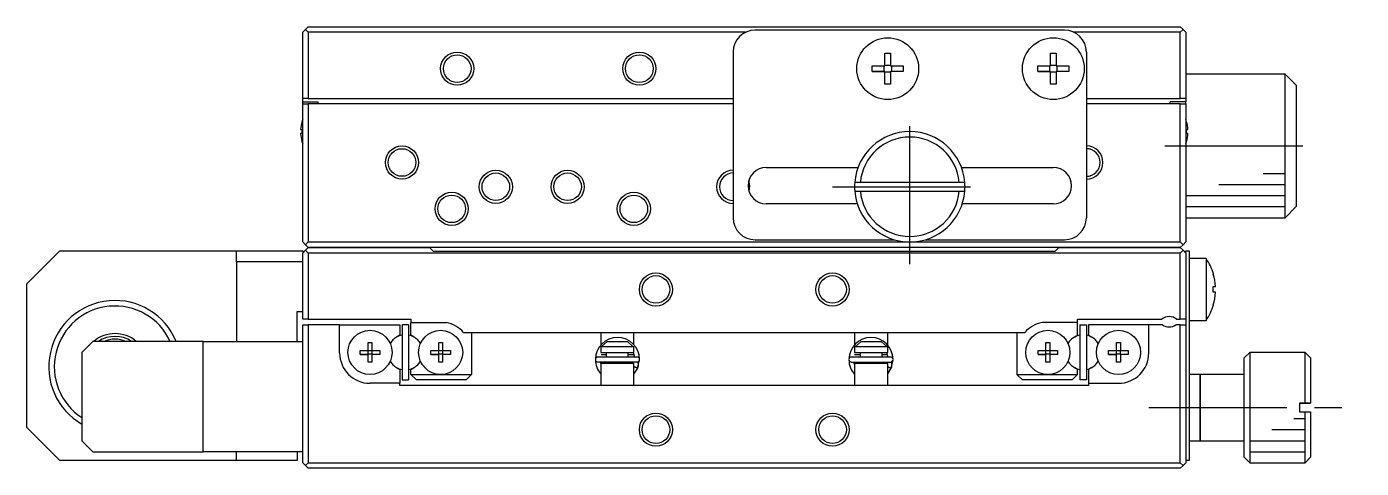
# Model space of a CAD drawing. Extents: x -14 to 368, y 60 to 347.
# Drawn here: x 49.7 to 170.6, y 307.4 to 347.4 of the extents above; entities that cross this region are included whole.
import ezdxf

# ---------------------------------------------------------------- set-up
doc = ezdxf.new("R2010")
doc.units = 0
doc.header["$LTSCALE"] = 10
doc.linetypes.add('CENTER', pattern=[2, 1.25, -0.25, 0.25, -0.25])
doc.layers.get('0').update_dxf_attribs({"linetype": 'CONTINUOUS'})

msp = doc.modelspace()

# ---------------------------------------------------------------- linework, layer by layer
at = {"color": 7, "linetype": 'CONTINUOUS'}
for p, q in [((74.673116, 346.912045), (74.923116, 347.162045)), ((74.923116, 347.162045), (75.173116, 347.412045)), ((75.173116, 346.912045), (74.923116, 347.162045)), ((75.173116, 347.412045), (154.173116, 347.412045)), ((143.673116, 347.112045), (115.673116, 347.112045)), ((154.173116, 347.412045), (154.423116, 347.162045)), ((154.423116, 347.162045), (154.173116, 346.912045)), ((154.423116, 347.162045), (154.673116, 346.912045)), ((74.673116, 340.912045), (74.673116, 346.912045)), ((75.173116, 346.912045), (75.173116, 340.912045)), ((114.801336, 346.912045), (75.173116, 346.912045)), ((154.173116, 346.912045), (144.544896, 346.912045)), ((154.173116, 340.912045), (154.173116, 346.912045)), ((154.673116, 346.912045), (154.673116, 340.912045)), ((113.673116, 345.112045), (113.673116, 330.112045)), ((127.413116, 345.011184), (127.933116, 345.011184)), ((127.413116, 343.872045), (127.413116, 345.011184)), ((127.933116, 345.011184), (127.933116, 343.872045)), ((142.413116, 345.011184), (142.933116, 345.011184)), ((142.413116, 343.872045), (142.413116, 345.011184)), ((142.933116, 345.011184), (142.933116, 343.872045)), ((145.673116, 345.112045), (145.673116, 330.112045)), ((126.273977, 343.352045), (126.273977, 343.872045)), ((126.273977, 343.872045), (127.413116, 343.872045)), ((127.343674, 343.352045), (127.343674, 343.872045)), ((127.413116, 343.941487), (127.933116, 343.941487)), ((127.933116, 343.872045), (129.072255, 343.872045)), ((128.002558, 343.872045), (128.002558, 343.352045)), ((129.072255, 343.872045), (129.072255, 343.352045)), ((141.273977, 343.352045), (141.273977, 343.872045)), ((141.273977, 343.872045), (142.413116, 343.872045)), ((142.343674, 343.352045), (142.343674, 343.872045)), ((142.413116, 343.941487), (142.933116, 343.941487)), ((142.933116, 343.872045), (144.072255, 343.872045)), ((143.002558, 343.872045), (143.002558, 343.352045)), ((144.072255, 343.872045), (144.072255, 343.352045)), ((127.413116, 343.352045), (126.273977, 343.352045)), ((126.273977, 343.352045), (127.343674, 343.352045)), ((127.413116, 343.352045), (127.343674, 343.352045)), ((127.413116, 342.212906), (127.413116, 343.352045)), ((127.933116, 343.282603), (127.413116, 343.282603)), ((127.933116, 342.212906), (127.413116, 342.212906)), ((127.933116, 343.352045), (127.933116, 342.212906)), ((129.072255, 343.352045), (127.933116, 343.352045)), ((128.002558, 343.352045), (127.933116, 343.352045)), ((129.072255, 343.352045), (128.002558, 343.352045)), ((142.413116, 343.352045), (141.273977, 343.352045)), ((141.273977, 343.352045), (142.343674, 343.352045)), ((142.413116, 343.352045), (142.343674, 343.352045)), ((142.413116, 342.212906), (142.413116, 343.352045)), ((142.933116, 343.282603), (142.413116, 343.282603)), ((142.933116, 342.212906), (142.413116, 342.212906)), ((142.933116, 343.352045), (142.933116, 342.212906)), ((144.072255, 343.352045), (142.933116, 343.352045)), ((143.002558, 343.352045), (142.933116, 343.352045)), ((144.072255, 343.352045), (143.002558, 343.352045)), ((163.673116, 343.112045), (154.673116, 343.112045)), ((163.673116, 336.553177), (163.673116, 343.112045)), ((164.673116, 342.112045), (163.673116, 343.112045)), ((164.673116, 342.112045), (164.673116, 336.562234)), ((75.173116, 340.912045), (74.673116, 340.912045)), ((74.673116, 340.612045), (74.673116, 340.912045)), ((74.673116, 340.612045), (76.073116, 340.612045)), ((74.673116, 340.412045), (74.673116, 340.612045)), ((74.673116, 327.912045), (74.673116, 340.412045)), ((74.673116, 340.412045), (75.173116, 340.412045)), ((75.173116, 340.912045), (113.673116, 340.912045)), ((75.173116, 340.412045), (75.173116, 327.912045)), ((113.673116, 340.412045), (75.173116, 340.412045)), ((76.073116, 340.412045), (76.073116, 340.612045)), ((145.673116, 340.912045), (154.173116, 340.912045)), ((154.173116, 340.412045), (145.673116, 340.412045)), ((154.673116, 340.612045), (153.273116, 340.612045)), ((153.273116, 340.412045), (153.273116, 340.612045)), ((154.673116, 340.912045), (154.173116, 340.912045)), ((154.173116, 327.912045), (154.173116, 340.412045)), ((154.173116, 340.412045), (154.673116, 340.412045)), ((154.673116, 340.912045), (154.673116, 340.612045)), ((154.673116, 340.412045), (154.673116, 340.612045)), ((154.673116, 340.412045), (154.673116, 327.912045)), ((74.598972, 338.800661), (74.603594, 338.798407)), ((154.742638, 338.798407), (154.74726, 338.800661)), ((74.483257, 338.092045), (74.603594, 338.092045)), ((74.603594, 337.732045), (74.483257, 337.732045)), ((74.603594, 338.092045), (74.603594, 337.732045)), ((154.742638, 338.092045), (154.862975, 338.092045)), ((154.742638, 337.732045), (154.742638, 338.092045)), ((154.862975, 337.732045), (154.742638, 337.732045)), ((74.603594, 337.025684), (74.598972, 337.023429)), ((154.74726, 337.023429), (154.742638, 337.025684)), ((163.673116, 330.112045), (163.673116, 336.553177)), ((164.673116, 336.562234), (164.673116, 331.112045)), ((116.673116, 334.662045), (124.989368, 334.662045)), ((134.356865, 334.662045), (142.673116, 334.662045)), ((125.190929, 333.312045), (124.689142, 333.312045)), ((124.689142, 332.512045), (125.190929, 332.512045)), ((134.155303, 333.312045), (125.190929, 333.312045)), ((125.190929, 332.512045), (134.155303, 332.512045)), ((134.65709, 333.312045), (134.155303, 333.312045)), ((134.155303, 332.512045), (134.65709, 332.512045)), ((124.919433, 331.362045), (116.673116, 331.362045)), ((142.673116, 331.362045), (134.426799, 331.362045)), ((154.673116, 330.112045), (163.673116, 330.112045)), ((163.673116, 330.112045), (164.673116, 331.112045)), ((74.923116, 327.662045), (74.673116, 327.912045)), ((75.173116, 327.912045), (74.923116, 327.662045)), ((75.173116, 327.412045), (74.923116, 327.662045)), ((75.173116, 327.912045), (129.673116, 327.912045)), ((115.673116, 328.112045), (128.273116, 328.112045)), ((129.673116, 327.912045), (154.173116, 327.912045)), ((131.073116, 328.112045), (143.673116, 328.112045)), ((154.423116, 327.662045), (154.173116, 327.912045)), ((154.423116, 327.662045), (154.173116, 327.412045)), ((154.673116, 327.912045), (154.423116, 327.662045)), ((52.673116, 327.112045), (49.673116, 324.112045)), ((52.673116, 327.112045), (68.673116, 327.112045)), ((68.673116, 326.112045), (68.673116, 327.112045)), ((68.673116, 327.112045), (74.673116, 327.112045)), ((74.923116, 327.162045), (74.673116, 326.912045)), ((74.673116, 327.112045), (74.673116, 326.912045)), ((74.673116, 320.912045), (74.673116, 326.912045)), ((75.173116, 327.412045), (74.923116, 327.162045)), ((74.923116, 327.162045), (75.173116, 326.912045)), ((75.173116, 327.412045), (86.173116, 327.412045)), ((86.173116, 327.412045), (75.173116, 327.412045)), ((75.173116, 326.912045), (75.173116, 320.912045)), ((154.173116, 326.912045), (75.173116, 326.912045)), ((86.523116, 327.062045), (86.173116, 327.412045)), ((143.173116, 327.412045), (86.173116, 327.412045)), ((142.823116, 327.062045), (86.523116, 327.062045)), ((143.173116, 327.412045), (142.823116, 327.062045)), ((143.173116, 327.412045), (154.173116, 327.412045)), ((154.173116, 327.412045), (143.173116, 327.412045)), ((154.423116, 327.162045), (154.173116, 327.412045)), ((154.173116, 326.912045), (154.423116, 327.162045)), ((154.173116, 320.912045), (154.173116, 326.912045)), ((154.673116, 326.912045), (154.423116, 327.162045)), ((154.673116, 327.112045), (154.973116, 327.112045)), ((154.673116, 326.912045), (154.673116, 327.112045)), ((154.673116, 326.912045), (154.673116, 320.912045)), ((154.973116, 327.112045), (154.973116, 325.112045)), ((68.673116, 326.112045), (68.673116, 318.912045)), ((74.673116, 326.112045), (68.673116, 326.112045)), ((156.515579, 326.412045), (154.973116, 326.412045)), ((156.515579, 326.412045), (156.515579, 320.812045)), ((49.673116, 311.112045), (49.673116, 324.112045)), ((154.973116, 325.112045), (154.973116, 310.112045)), ((157.166321, 325.011184), (157.172489, 325.014193)), ((157.166321, 323.352045), (157.166321, 323.872045)), ((157.166321, 323.872045), (157.359578, 323.872045)), ((157.359578, 323.352045), (157.166321, 323.352045)), ((74.173116, 321.612045), (74.673116, 321.612045)), ((74.173116, 318.912045), (74.173116, 321.612045)), ((157.172489, 322.209898), (157.166321, 322.212906)), ((75.173116, 320.912045), (74.673116, 320.912045)), ((74.673116, 307.912045), (74.673116, 320.412045)), ((74.673116, 320.412045), (75.173116, 320.412045)), ((75.173116, 320.912045), (84.473116, 320.912045)), ((75.173116, 320.412045), (75.173116, 307.912045)), ((78.023116, 320.412045), (75.173116, 320.412045)), ((78.023116, 317.862045), (78.023116, 320.412045)), ((78.023116, 320.412045), (83.473116, 320.412045)), ((83.473116, 320.412045), (83.473116, 319.456457)), ((83.673116, 320.412045), (83.673116, 315.412045)), ((84.273116, 320.412045), (83.673116, 320.412045)), ((83.673116, 320.412045), (83.673116, 319.470941)), ((84.273116, 320.412045), (84.273116, 315.412045)), ((84.473116, 320.912045), (84.473116, 320.612045)), ((84.473116, 320.612045), (87.695131, 320.612045)), ((84.473116, 319.456457), (84.473116, 320.612045)), ((144.873116, 320.612045), (141.651101, 320.612045)), ((144.873116, 320.612045), (144.873116, 320.912045)), ((144.873116, 320.912045), (152.511678, 320.912045)), ((144.873116, 319.456457), (144.873116, 320.612045)), ((145.073116, 320.412045), (145.073116, 315.412045)), ((145.073116, 320.412045), (145.673116, 320.412045)), ((145.673116, 320.412045), (145.673116, 315.412045)), ((145.673116, 320.412045), (145.673116, 319.470941)), ((145.873116, 320.412045), (145.873116, 319.456457)), ((151.323116, 320.412045), (145.873116, 320.412045)), ((151.323116, 317.862045), (151.323116, 320.412045)), ((152.573116, 320.412045), (151.323116, 320.412045)), ((154.173116, 320.412045), (153.773116, 320.412045)), ((153.834554, 320.912045), (154.173116, 320.912045)), ((154.673116, 320.912045), (154.173116, 320.912045)), ((154.173116, 307.912045), (154.173116, 320.412045)), ((154.173116, 320.412045), (154.673116, 320.412045)), ((154.673116, 320.912045), (154.673116, 320.412045)), ((154.673116, 320.412045), (154.673116, 307.912045)), ((154.973116, 320.812045), (156.515579, 320.812045)), ((83.473116, 319.456457), (83.179366, 319.286861)), ((83.673116, 319.562045), (83.673116, 319.470941)), ((83.673116, 319.562045), (83.673116, 319.470941)), ((83.673116, 319.562045), (83.673116, 319.470941)), ((83.673116, 319.562045), (83.673116, 319.470941)), ((83.673116, 319.562045), (83.673116, 319.470941)), ((83.673116, 319.562045), (83.673116, 319.470941)), ((83.673116, 319.562045), (83.673116, 319.470941)), ((83.673116, 319.562045), (83.673116, 319.470941)), ((83.673116, 319.562045), (83.673116, 319.470941)), ((83.673116, 319.562045), (83.673116, 319.470941)), ((83.673116, 319.562045), (83.673116, 319.470941)), ((83.673116, 319.562045), (83.673116, 319.470941)), ((83.673116, 319.562045), (83.673116, 319.470941)), ((83.673116, 319.562045), (83.673116, 319.470941)), ((83.673116, 319.562045), (83.673116, 319.470941)), ((83.673116, 319.562045), (83.673116, 319.470941)), ((83.673116, 319.562045), (83.673116, 316.262045)), ((83.673116, 319.562045), (83.673116, 319.470941)), ((83.673116, 319.562045), (83.673116, 319.470941)), ((83.673116, 319.562045), (83.673116, 319.470941)), ((83.673116, 319.562045), (83.673116, 319.470941)), ((83.673116, 319.562045), (83.673116, 319.470941)), ((83.673116, 319.562045), (83.673116, 319.470941)), ((83.673116, 319.562045), (83.673116, 319.470941)), ((83.673116, 319.562045), (83.673116, 319.470941)), ((83.673116, 319.562045), (83.673116, 319.470941)), ((83.673116, 319.562045), (83.673116, 319.470941)), ((83.673116, 319.562045), (83.673116, 319.470941)), ((83.673116, 319.562045), (83.673116, 319.470941)), ((83.673116, 319.562045), (83.673116, 319.470941)), ((83.673116, 319.562045), (83.673116, 319.470941)), ((83.673116, 319.562045), (83.673116, 319.470941)), ((84.766866, 319.286861), (84.473116, 319.456457)), ((89.252178, 319.712045), (140.094054, 319.712045)), ((89.973116, 319.712045), (89.973116, 315.912045)), ((101.673116, 319.712045), (101.673116, 318.565436)), ((104.673116, 318.609477), (104.673116, 319.712045)), ((124.673116, 319.712045), (124.673116, 318.599027)), ((127.673116, 318.55743), (127.673116, 319.712045)), ((139.373116, 319.712045), (139.373116, 315.912045)), ((144.579366, 319.286861), (144.873116, 319.456457)), ((145.673116, 319.562045), (145.673116, 319.470941)), ((145.673116, 319.562045), (145.673116, 319.470941)), ((145.673116, 319.562045), (145.673116, 319.470941)), ((145.673116, 319.562045), (145.673116, 319.470941)), ((145.673116, 319.562045), (145.673116, 319.470941)), ((145.673116, 319.562045), (145.673116, 319.470941)), ((145.673116, 319.562045), (145.673116, 319.470941)), ((145.673116, 319.562045), (145.673116, 319.470941)), ((145.673116, 319.562045), (145.673116, 319.470941)), ((145.673116, 319.562045), (145.673116, 319.470941)), ((145.673116, 319.562045), (145.673116, 319.470941)), ((145.673116, 319.562045), (145.673116, 319.470941)), ((145.673116, 319.562045), (145.673116, 319.470941)), ((145.673116, 319.562045), (145.673116, 319.470941)), ((145.673116, 319.562045), (145.673116, 319.470941)), ((145.673116, 319.562045), (145.673116, 319.470941)), ((145.673116, 319.562045), (145.673116, 316.262045)), ((145.673116, 319.562045), (145.673116, 319.470941)), ((145.673116, 319.562045), (145.673116, 319.470941)), ((145.673116, 319.562045), (145.673116, 319.470941)), ((145.673116, 319.562045), (145.673116, 319.470941)), ((145.673116, 319.562045), (145.673116, 319.470941)), ((145.673116, 319.562045), (145.673116, 319.470941)), ((145.673116, 319.562045), (145.673116, 319.470941)), ((145.673116, 319.562045), (145.673116, 319.470941)), ((145.673116, 319.562045), (145.673116, 319.470941)), ((145.673116, 319.562045), (145.673116, 319.470941)), ((145.673116, 319.562045), (145.673116, 319.470941)), ((145.673116, 319.562045), (145.673116, 319.470941)), ((145.673116, 319.562045), (145.673116, 319.470941)), ((145.673116, 319.562045), (145.673116, 319.470941)), ((145.673116, 319.562045), (145.673116, 319.470941)), ((145.873116, 319.456457), (146.166866, 319.286861)), ((55.673116, 318.912045), (54.673116, 317.912045)), ((65.673116, 318.912045), (55.673116, 318.912045)), ((65.673116, 308.912045), (65.673116, 318.912045)), ((65.673116, 318.912045), (74.673116, 318.912045)), ((79.886755, 318.092045), (80.593116, 318.092045)), ((79.886755, 317.732045), (79.886755, 318.092045)), ((80.593116, 318.798407), (80.953116, 318.798407)), ((80.593116, 318.092045), (80.593116, 318.798407)), ((80.603488, 318.081673), (80.593116, 318.092045)), ((80.603488, 318.081673), (80.942744, 318.081673)), ((80.603488, 317.742417), (80.603488, 318.081673)), ((80.942744, 318.081673), (80.953116, 318.092045)), ((80.942744, 318.081673), (80.942744, 317.742417)), ((80.953116, 318.798407), (80.953116, 318.092045)), ((80.953116, 318.092045), (81.659478, 318.092045)), ((81.659478, 318.092045), (81.659478, 317.732045)), ((86.286755, 318.092045), (86.993116, 318.092045)), ((86.286755, 317.732045), (86.286755, 318.092045)), ((86.993116, 318.798407), (87.353116, 318.798407)), ((86.993116, 318.092045), (86.993116, 318.798407)), ((87.003488, 318.081673), (86.993116, 318.092045)), ((87.003488, 318.081673), (87.342744, 318.081673)), ((87.003488, 317.742417), (87.003488, 318.081673)), ((87.342744, 318.081673), (87.353116, 318.092045)), ((87.342744, 318.081673), (87.342744, 317.742417)), ((87.353116, 318.798407), (87.353116, 318.092045)), ((87.353116, 318.092045), (88.059478, 318.092045)), ((88.059478, 318.092045), (88.059478, 317.732045)), ((101.673116, 318.564687), (101.673116, 318.564585)), ((101.727433, 318.412045), (101.673116, 318.412045)), ((101.673116, 318.412045), (101.673116, 317.912045)), ((101.727433, 318.412045), (102.256601, 318.912045)), ((104.618799, 318.412045), (101.727433, 318.412045)), ((102.256601, 318.912045), (104.089631, 318.912045)), ((104.089631, 318.912045), (104.618799, 318.412045)), ((104.673116, 318.412045), (104.618799, 318.412045)), ((104.673116, 318.608506), (104.673116, 318.608608)), ((104.673116, 317.912045), (104.673116, 318.412045)), ((124.673116, 318.598808), (124.673116, 318.598664)), ((124.727433, 318.412045), (124.673116, 318.412045)), ((124.673116, 318.412045), (124.673116, 317.912045)), ((124.727433, 318.412045), (125.256601, 318.912045)), ((127.618799, 318.412045), (124.727433, 318.412045)), ((125.256601, 318.912045), (127.089631, 318.912045)), ((127.089631, 318.912045), (127.618799, 318.412045)), ((127.673116, 318.412045), (127.618799, 318.412045)), ((127.673116, 317.912045), (127.673116, 318.412045)), ((141.286755, 318.092045), (141.993116, 318.092045)), ((141.286755, 317.732045), (141.286755, 318.092045)), ((141.993116, 318.798407), (142.353116, 318.798407)), ((141.993116, 318.092045), (141.993116, 318.798407)), ((142.003488, 318.081673), (141.993116, 318.092045)), ((142.003488, 318.081673), (142.342744, 318.081673)), ((142.003488, 317.742417), (142.003488, 318.081673)), ((142.342744, 318.081673), (142.353116, 318.092045)), ((142.342744, 318.081673), (142.342744, 317.742417)), ((142.353116, 318.798407), (142.353116, 318.092045)), ((142.353116, 318.092045), (143.059478, 318.092045)), ((143.059478, 318.092045), (143.059478, 317.732045)), ((147.686755, 318.092045), (148.393116, 318.092045)), ((147.686755, 317.732045), (147.686755, 318.092045)), ((148.393116, 318.798407), (148.753116, 318.798407)), ((148.393116, 318.092045), (148.393116, 318.798407)), ((148.403488, 318.081673), (148.393116, 318.092045)), ((148.403488, 318.081673), (148.742744, 318.081673)), ((148.403488, 317.742417), (148.403488, 318.081673)), ((148.742744, 318.081673), (148.753116, 318.092045)), ((148.742744, 318.081673), (148.742744, 317.742417)), ((148.753116, 318.798407), (148.753116, 318.092045)), ((148.753116, 318.092045), (149.459478, 318.092045)), ((149.459478, 318.092045), (149.459478, 317.732045)), ((54.673116, 317.912045), (54.673116, 309.912045)), ((80.593116, 317.732045), (79.886755, 317.732045)), ((79.886755, 317.732045), (80.593116, 317.732045)), ((80.603488, 317.742417), (80.593116, 317.732045)), ((80.593116, 317.025684), (80.593116, 317.732045)), ((80.953116, 317.025684), (80.593116, 317.025684)), ((80.942744, 317.742417), (80.603488, 317.742417)), ((80.942744, 317.742417), (80.953116, 317.732045)), ((80.953116, 317.732045), (80.953116, 317.025684)), ((81.659478, 317.732045), (80.953116, 317.732045)), ((81.659478, 317.732045), (80.953116, 317.732045)), ((86.993116, 317.732045), (86.286755, 317.732045)), ((86.286755, 317.732045), (86.993116, 317.732045)), ((87.003488, 317.742417), (86.993116, 317.732045)), ((86.993116, 317.025684), (86.993116, 317.732045)), ((87.353116, 317.025684), (86.993116, 317.025684)), ((87.342744, 317.742417), (87.003488, 317.742417)), ((87.342744, 317.742417), (87.353116, 317.732045)), ((87.353116, 317.732045), (87.353116, 317.025684)), ((88.059478, 317.732045), (87.353116, 317.732045)), ((88.059478, 317.732045), (87.353116, 317.732045)), ((104.967487, 317.49154), (101.417487, 317.49154)), ((101.417487, 317.04154), (104.967487, 317.04154)), ((101.682654, 316.912032), (101.657869, 317.041521)), ((101.673116, 317.912045), (104.673116, 317.912045)), ((104.673116, 316.912045), (101.673116, 316.912045)), ((101.673116, 316.912045), (101.673116, 314.912045)), ((101.707219, 317.712045), (102.173116, 317.712045)), ((101.782339, 316.912086), (102.017039, 317.04154)), ((102.173116, 317.912045), (102.173116, 317.49154)), ((102.173116, 317.04154), (102.173116, 316.912045)), ((104.173116, 317.49154), (104.173116, 317.912045)), ((104.173116, 317.712045), (104.673116, 317.712045)), ((104.173116, 316.912045), (104.173116, 317.04154)), ((104.367935, 317.04154), (104.602641, 316.912076)), ((104.602469, 317.912096), (104.727092, 317.491591)), ((104.673116, 317.726395), (104.673116, 317.726542)), ((104.673116, 317.726173), (104.673116, 317.726317)), ((104.673116, 317.712045), (104.673116, 317.726151)), ((104.673116, 314.912045), (104.673116, 316.912045)), ((105.018386, 316.452945), (105.19102, 317.237899)), ((105.036337, 317.050295), (105.035559, 317.052127)), ((105.049464, 317.016994), (105.036337, 317.050295)), ((105.06091, 316.983091), (105.049464, 317.016994)), ((105.070647, 316.948669), (105.06091, 316.983091)), ((105.078653, 316.913812), (105.070647, 316.948669)), ((105.084908, 316.878605), (105.078653, 316.913812)), ((105.089397, 316.843135), (105.084908, 316.878605)), ((105.09211, 316.807488), (105.089397, 316.843135)), ((105.093038, 316.771751), (105.09211, 316.807488)), ((105.092181, 316.736011), (105.093038, 316.771751)), ((127.929803, 317.482311), (124.379803, 317.482311)), ((124.379803, 317.032311), (127.929803, 317.032311)), ((124.643841, 316.907617), (124.620185, 317.032293)), ((124.672742, 316.800811), (124.643841, 316.907617)), ((124.673116, 317.912045), (127.673116, 317.912045)), ((124.673116, 317.712045), (125.173116, 317.712045)), ((127.673116, 316.912045), (124.673116, 316.912045)), ((124.673116, 316.912045), (124.673116, 314.912045)), ((124.750663, 316.91209), (124.979355, 317.032311)), ((125.173116, 317.912045), (125.173116, 317.482311)), ((125.173116, 317.032311), (125.173116, 316.912045)), ((127.173116, 317.482311), (127.173116, 317.912045)), ((127.173116, 317.712045), (127.637663, 317.712045)), ((127.173116, 316.912045), (127.173116, 317.032311)), ((127.330252, 317.032311), (127.558969, 316.912053)), ((127.560537, 317.912083), (127.689408, 317.482363)), ((127.673116, 314.912045), (127.673116, 316.912045)), ((127.995283, 316.477268), (128.153336, 317.228671)), ((127.998654, 317.041067), (127.997876, 317.042898)), ((128.01178, 317.007766), (127.998654, 317.041067)), ((128.023226, 316.973863), (128.01178, 317.007766)), ((128.032964, 316.93944), (128.023226, 316.973863)), ((128.04097, 316.904583), (128.032964, 316.93944)), ((128.047225, 316.869377), (128.04097, 316.904583)), ((128.051714, 316.833906), (128.047225, 316.869377)), ((128.054426, 316.798259), (128.051714, 316.833906)), ((128.055355, 316.762522), (128.054426, 316.798259)), ((128.054497, 316.726782), (128.055355, 316.762522)), ((141.993116, 317.732045), (141.286755, 317.732045)), ((141.286755, 317.732045), (141.993116, 317.732045)), ((142.003488, 317.742417), (141.993116, 317.732045)), ((141.993116, 317.025684), (141.993116, 317.732045)), ((142.353116, 317.025684), (141.993116, 317.025684)), ((142.342744, 317.742417), (142.003488, 317.742417)), ((142.342744, 317.742417), (142.353116, 317.732045)), ((142.353116, 317.732045), (142.353116, 317.025684)), ((143.059478, 317.732045), (142.353116, 317.732045)), ((143.059478, 317.732045), (142.353116, 317.732045)), ((148.393116, 317.732045), (147.686755, 317.732045)), ((147.686755, 317.732045), (148.393116, 317.732045)), ((148.403488, 317.742417), (148.393116, 317.732045)), ((148.393116, 317.025684), (148.393116, 317.732045)), ((148.753116, 317.025684), (148.393116, 317.025684)), ((148.742744, 317.742417), (148.403488, 317.742417)), ((148.742744, 317.742417), (148.753116, 317.732045)), ((148.753116, 317.732045), (148.753116, 317.025684)), ((149.459478, 317.732045), (148.753116, 317.732045)), ((149.459478, 317.732045), (148.753116, 317.732045)), ((160.473116, 317.912045), (159.973116, 317.412045)), ((159.973116, 312.912045), (159.973116, 317.412045)), ((160.473116, 317.912045), (160.473116, 312.912045)), ((165.473116, 317.912045), (160.473116, 317.912045)), ((165.473116, 313.312045), (165.473116, 317.912045)), ((165.973116, 317.412045), (165.473116, 317.912045)), ((165.973116, 317.412045), (165.973116, 313.312045)), ((83.179366, 316.53723), (83.473116, 316.367633)), ((83.473116, 316.367633), (83.473116, 315.112045)), ((83.673116, 316.35315), (83.673116, 316.262045)), ((83.673116, 316.35315), (83.673116, 316.262045)), ((83.673116, 316.35315), (83.673116, 316.262045)), ((83.673116, 316.35315), (83.673116, 316.262045)), ((83.673116, 316.35315), (83.673116, 316.262045)), ((83.673116, 316.35315), (83.673116, 316.262045)), ((83.673116, 316.35315), (83.673116, 316.262045)), ((83.673116, 316.35315), (83.673116, 316.262045)), ((83.673116, 316.35315), (83.673116, 316.262045)), ((83.673116, 316.35315), (83.673116, 316.262045)), ((83.673116, 316.35315), (83.673116, 315.412045)), ((83.673116, 316.35315), (83.673116, 316.262045)), ((83.673116, 316.35315), (83.673116, 316.262045)), ((83.673116, 316.35315), (83.673116, 316.262045)), ((83.673116, 316.35315), (83.673116, 316.262045)), ((83.673116, 316.35315), (83.673116, 316.262045)), ((83.673116, 316.35315), (83.673116, 316.262045)), ((83.673116, 316.35315), (83.673116, 316.262045)), ((83.673116, 316.35315), (83.673116, 316.262045)), ((83.673116, 316.35315), (83.673116, 316.262045)), ((84.473116, 316.367633), (84.766866, 316.53723)), ((84.473116, 315.912045), (84.473116, 316.367633)), ((84.473116, 315.912045), (87.173116, 315.912045)), ((84.973116, 315.412045), (84.473116, 315.912045)), ((87.173116, 315.912045), (89.973116, 315.912045)), ((89.973116, 315.912045), (89.473116, 315.412045)), ((101.325769, 316.55358), (101.326138, 316.552427)), ((101.326138, 316.552427), (101.326885, 316.550111)), ((101.326885, 316.550111), (101.327275, 316.548913)), ((101.327275, 316.548913), (101.32781, 316.547279)), ((101.32781, 316.547279), (101.328121, 316.546338)), ((101.328121, 316.546338), (101.328613, 316.544853)), ((101.328613, 316.544853), (101.328924, 316.543922)), ((101.328924, 316.543922), (101.329641, 316.541791)), ((101.329641, 316.541791), (101.34738, 316.494802)), ((101.347438, 316.498371), (101.347083, 316.496233)), ((101.347083, 316.496233), (101.347859, 316.496552)), ((101.34738, 316.494802), (101.347083, 316.496233)), ((101.348397, 316.495058), (101.361353, 316.464803)), ((105.032818, 316.486136), (104.673088, 316.614953)), ((104.685487, 316.618418), (104.673116, 316.625449)), ((104.673269, 315.924068), (105.036667, 316.495274)), ((104.698939, 316.611112), (104.685487, 316.618418)), ((104.713371, 316.603585), (104.698939, 316.611112)), ((104.728675, 316.595894), (104.713371, 316.603585)), ((104.744737, 316.588095), (104.728675, 316.595894)), ((104.761437, 316.580248), (104.744737, 316.588095)), ((104.77865, 316.572411), (104.761437, 316.580248)), ((104.796247, 316.564643), (104.77865, 316.572411)), ((104.814096, 316.557001), (104.796247, 316.564643)), ((104.832065, 316.549543), (104.814096, 316.557001)), ((104.850018, 316.542325), (104.832065, 316.549543)), ((104.867821, 316.535401), (104.850018, 316.542325)), ((104.885342, 316.528822), (104.867821, 316.535401)), ((104.902448, 316.522638), (104.885342, 316.528822)), ((104.919013, 316.516894), (104.902448, 316.522638)), ((104.934912, 316.511635), (104.919013, 316.516894)), ((104.950027, 316.506899), (104.934912, 316.511635)), ((104.964244, 316.502721), (104.950027, 316.506899)), ((104.977457, 316.499133), (104.964244, 316.502721)), ((104.989567, 316.496162), (104.977457, 316.499133)), ((105.000483, 316.49383), (104.989567, 316.496162)), ((105.010125, 316.492154), (105.000483, 316.49383)), ((105.01842, 316.491147), (105.010125, 316.492154)), ((105.025305, 316.490817), (105.01842, 316.491147)), ((105.03073, 316.491166), (105.025305, 316.490817)), ((105.034653, 316.49219), (105.03073, 316.491166)), ((105.037046, 316.493884), (105.034653, 316.49219)), ((105.03789, 316.496233), (105.037046, 316.493884)), ((105.037594, 316.494802), (105.049931, 316.526389)), ((105.049931, 316.526389), (105.061317, 316.560321)), ((105.061317, 316.560321), (105.070992, 316.594769)), ((105.070992, 316.594769), (105.078932, 316.629649)), ((105.078932, 316.629649), (105.08512, 316.664873)), ((105.08512, 316.664873), (105.089539, 316.700356)), ((105.089539, 316.700356), (105.092181, 316.736011)), ((124.288086, 316.544351), (124.288455, 316.543198)), ((124.288455, 316.543198), (124.289202, 316.540882)), ((124.289202, 316.540882), (124.289591, 316.539684)), ((124.289591, 316.539684), (124.290127, 316.53805)), ((124.290127, 316.53805), (124.290437, 316.53711)), ((124.290437, 316.53711), (124.29093, 316.535624)), ((124.29093, 316.535624), (124.291241, 316.534693)), ((124.291241, 316.534693), (124.291957, 316.532563)), ((124.291957, 316.532563), (124.309696, 316.485573)), ((124.309755, 316.489143), (124.3094, 316.487005)), ((124.3094, 316.487005), (124.310175, 316.487323)), ((124.309696, 316.485573), (124.3094, 316.487005)), ((124.310713, 316.48583), (124.323669, 316.455574)), ((127.995135, 316.476907), (127.673078, 316.585282)), ((127.686709, 316.58879), (127.673116, 316.595677)), ((127.673285, 315.957691), (127.998984, 316.486045)), ((127.700941, 316.581804), (127.686709, 316.58879)), ((127.715726, 316.574761), (127.700941, 316.581804)), ((127.730973, 316.567703), (127.715726, 316.574761)), ((127.746592, 316.560673), (127.730973, 316.567703)), ((127.762487, 316.553714), (127.746592, 316.560673)), ((127.778562, 316.546868), (127.762487, 316.553714)), ((127.79472, 316.540176), (127.778562, 316.546868)), ((127.810864, 316.533679), (127.79472, 316.540176)), ((127.826896, 316.527415), (127.810864, 316.533679)), ((127.842719, 316.521424), (127.826896, 316.527415)), ((127.858237, 316.51574), (127.842719, 316.521424)), ((127.873357, 316.510398), (127.858237, 316.51574)), ((127.887987, 316.505432), (127.873357, 316.510398)), ((127.902038, 316.500869), (127.887987, 316.505432)), ((127.915426, 316.49674), (127.902038, 316.500869)), ((127.92807, 316.493067), (127.915426, 316.49674)), ((127.939893, 316.489874), (127.92807, 316.493067)), ((127.950823, 316.487179), (127.939893, 316.489874)), ((127.960796, 316.485), (127.950823, 316.487179)), ((127.969749, 316.483349), (127.960796, 316.485)), ((127.97763, 316.482235), (127.969749, 316.483349)), ((127.984391, 316.481667), (127.97763, 316.482235)), ((127.980703, 316.443717), (127.995283, 316.477268)), ((127.98999, 316.481648), (127.984391, 316.481667)), ((127.994394, 316.482176), (127.98999, 316.481648)), ((127.997577, 316.48325), (127.994394, 316.482176)), ((127.999518, 316.484863), (127.997577, 316.48325)), ((128.000207, 316.487005), (127.999518, 316.484863)), ((127.999911, 316.485573), (128.012248, 316.51716)), ((128.012248, 316.51716), (128.023633, 316.551092)), ((128.023633, 316.551092), (128.033308, 316.585541)), ((128.033308, 316.585541), (128.041249, 316.62042)), ((128.041249, 316.62042), (128.047436, 316.655645)), ((128.047436, 316.655645), (128.051856, 316.691128)), ((128.051856, 316.691128), (128.054497, 316.726782)), ((139.373116, 315.912045), (142.173116, 315.912045)), ((139.873116, 315.412045), (139.373116, 315.912045)), ((142.173116, 315.912045), (144.873116, 315.912045)), ((144.873116, 315.912045), (144.373116, 315.412045)), ((144.873116, 316.367633), (144.579366, 316.53723)), ((144.873116, 315.912045), (144.873116, 316.367633)), ((145.673116, 316.35315), (145.673116, 316.262045)), ((145.673116, 316.35315), (145.673116, 316.262045)), ((145.673116, 316.35315), (145.673116, 316.262045)), ((145.673116, 316.35315), (145.673116, 316.262045)), ((145.673116, 316.35315), (145.673116, 316.262045)), ((145.673116, 316.35315), (145.673116, 316.262045)), ((145.673116, 316.35315), (145.673116, 316.262045)), ((145.673116, 316.35315), (145.673116, 316.262045)), ((145.673116, 316.35315), (145.673116, 316.262045)), ((145.673116, 316.35315), (145.673116, 316.262045)), ((145.673116, 316.35315), (145.673116, 316.262045)), ((145.673116, 316.35315), (145.673116, 316.262045)), ((145.673116, 316.35315), (145.673116, 316.262045)), ((145.673116, 316.35315), (145.673116, 316.262045)), ((145.673116, 316.35315), (145.673116, 316.262045)), ((145.673116, 316.35315), (145.673116, 316.262045)), ((145.673116, 316.35315), (145.673116, 315.412045)), ((145.673116, 316.35315), (145.673116, 316.262045)), ((145.673116, 316.35315), (145.673116, 316.262045)), ((145.673116, 316.35315), (145.673116, 316.262045)), ((145.673116, 316.35315), (145.673116, 316.262045)), ((145.673116, 316.35315), (145.673116, 316.262045)), ((145.673116, 316.35315), (145.673116, 316.262045)), ((145.673116, 316.35315), (145.673116, 316.262045)), ((145.673116, 316.35315), (145.673116, 316.262045)), ((145.673116, 316.35315), (145.673116, 316.262045)), ((145.673116, 316.35315), (145.673116, 316.262045)), ((145.673116, 316.35315), (145.673116, 316.262045)), ((145.673116, 316.35315), (145.673116, 316.262045)), ((145.673116, 316.35315), (145.673116, 316.262045)), ((145.673116, 316.35315), (145.673116, 316.262045)), ((145.673116, 316.35315), (145.673116, 316.262045)), ((146.166866, 316.53723), (145.873116, 316.367633)), ((145.873116, 316.367633), (145.873116, 315.112045)), ((155.973116, 315.912045), (154.973116, 315.912045)), ((155.973116, 315.912045), (155.973116, 312.912045)), ((155.973116, 312.912045), (155.973116, 315.912045)), ((159.973116, 315.912045), (155.973116, 315.912045)), ((83.473116, 315.112045), (80.773116, 315.112045)), ((83.473116, 314.912045), (83.473116, 315.112045)), ((145.873116, 314.912045), (83.473116, 314.912045)), ((83.673116, 315.412045), (84.273116, 315.412045)), ((89.473116, 315.412045), (84.973116, 315.412045)), ((144.373116, 315.412045), (139.873116, 315.412045)), ((145.673116, 315.412045), (145.073116, 315.412045)), ((145.873116, 315.112045), (145.873116, 314.912045)), ((145.873116, 315.112045), (148.573116, 315.112045)), ((164.973116, 313.312045), (164.973116, 312.512045)), ((164.973116, 313.312045), (165.473116, 313.312045)), ((165.473116, 313.312045), (164.973116, 313.312045)), ((165.473116, 313.312045), (165.973116, 313.312045)), ((165.973116, 313.312045), (165.473116, 313.312045)), ((155.973116, 312.912045), (155.973116, 309.912045)), ((155.973116, 309.912045), (155.973116, 312.912045)), ((159.973116, 308.412045), (159.973116, 312.912045)), ((160.473116, 312.912045), (160.473116, 307.912045)), ((164.973116, 312.512045), (165.473116, 312.512045)), ((165.473116, 307.912045), (165.473116, 312.512045)), ((165.473116, 312.512045), (165.973116, 312.512045)), ((165.973116, 312.512045), (165.973116, 308.412045)), ((49.673116, 311.112045), (52.673116, 308.112045)), ((54.673116, 309.912045), (55.673116, 308.912045)), ((154.973116, 310.112045), (154.973116, 308.112045)), ((154.973116, 309.912045), (155.973116, 309.912045)), ((155.973116, 309.912045), (159.973116, 309.912045)), ((55.673116, 308.912045), (65.673116, 308.912045)), ((74.673116, 308.912045), (65.673116, 308.912045)), ((68.673116, 308.112045), (68.673116, 308.912045)), ((74.173116, 308.912045), (74.173116, 308.112045)), ((159.973116, 308.412045), (160.473116, 307.912045)), ((165.473116, 307.912045), (165.973116, 308.412045)), ((68.673116, 308.112045), (52.673116, 308.112045)), ((74.173116, 308.112045), (68.673116, 308.112045)), ((74.923116, 307.662045), (74.673116, 307.912045)), ((75.173116, 307.912045), (74.923116, 307.662045)), ((75.173116, 307.412045), (74.923116, 307.662045)), ((75.173116, 307.912045), (154.173116, 307.912045)), ((154.173116, 307.412045), (75.173116, 307.412045)), ((154.423116, 307.662045), (154.173116, 307.912045)), ((154.173116, 307.412045), (154.423116, 307.662045)), ((154.673116, 307.912045), (154.423116, 307.662045)), ((154.973116, 308.112045), (154.673116, 308.112045)), ((160.473116, 307.912045), (165.473116, 307.912045))]:
    msp.add_line(p, q, dxfattribs=at)
at = {"color": 1, "linetype": 'CENTER'}
for p, q in [((129.673116, 325.912045), (129.673116, 339.912045)), ((152.773116, 336.612045), (165.573116, 336.612045)), ((122.673116, 332.912045), (136.673116, 332.912045)), ((151.323116, 312.912045), (170.573116, 312.912045))]:
    msp.add_line(p, q, dxfattribs=at)
at = {"color": 3, "linetype": 'CONTINUOUS'}
for p, q in [((161.673116, 334.112045), (163.673116, 334.112045)), ((157.673116, 333.112045), (163.673116, 333.112045)), ((154.673116, 332.112045), (163.673116, 332.112045)), ((154.673116, 331.112045), (163.673116, 331.112045)), ((162.473116, 310.912045), (165.473116, 310.912045)), ((164.473116, 311.912045), (165.473116, 311.912045)), ((160.473116, 309.912045), (165.473116, 309.912045)), ((160.473116, 308.912045), (165.473116, 308.912045))]:
    msp.add_line(p, q, dxfattribs=at)
at = {"color": 7, "linetype": 'CONTINUOUS'}
for centre, radius in [((127.673116, 343.612045), 2.8), ((142.673116, 343.612045), 2.8), ((88.673116, 343.612045), 1.25), ((105.173116, 343.612045), 1.25), ((83.673116, 335.112045), 1.25), ((92.173116, 332.912045), 1.25), ((98.673116, 332.912045), 1.25), ((88.173116, 330.912045), 1.25), ((104.673116, 330.912045), 1.25), ((106.673116, 323.612045), 1.25), ((122.673116, 323.612045), 1.25), ((80.773116, 317.912045), 2), ((87.173116, 317.912045), 2), ((142.173116, 317.912045), 2), ((148.573116, 317.912045), 2), ((106.673116, 310.912045), 1.25), ((122.673116, 310.912045), 1.25)]:
    msp.add_circle(centre, radius, dxfattribs=at)
at = {"color": 3, "linetype": 'CONTINUOUS'}
for centre in [(88.673116, 343.612045), (105.173116, 343.612045), (83.673116, 335.112045), (92.173116, 332.912045), (98.673116, 332.912045), (88.173116, 330.912045), (104.673116, 330.912045), (106.673116, 323.612045), (122.673116, 323.612045), (106.673116, 310.912045), (122.673116, 310.912045)]:
    msp.add_circle(centre, 1.5, dxfattribs=at)
at = {"color": 7, "linetype": 'CONTINUOUS'}
for centre, radius, start, end in [((115.673116, 345.112045), 2, 90, 180), ((143.673116, 345.112045), 2, 0, 90), ((77.673116, 337.912045), 3.194933, 163.893288, 176.770291), ((77.673116, 337.912045), 3.2, 159.635865, 163.877467), ((151.673116, 337.912045), 3.2, 16.122533, 20.364135), ((151.673116, 337.912045), 3.194933, 3.229709, 16.106712), ((77.673116, 337.912045), 3.194933, 183.229709, 196.106712), ((129.673116, 332.912045), 5, 4.588566, 175.411434), ((129.673116, 332.912045), 4.5, 5.099689, 174.900311), ((151.673116, 337.912045), 3.194933, 343.893288, 356.770291), ((77.673116, 337.912045), 3.2, 196.122533, 200.364135), ((145.673116, 335.112045), 1.25, 270, 90), ((151.673116, 337.912045), 3.2, 339.635865, 343.877467), ((113.673116, 332.912045), 1.25, 90, 180), ((116.673116, 333.012045), 1.65, 90, 270), ((142.673116, 333.012045), 1.65, 270, 90), ((113.673116, 332.912045), 1.25, 180, 270), ((129.673116, 332.912045), 5, 175.411434, 184.588566), ((129.673116, 332.912045), 5, 184.588566, 355.411434), ((129.673116, 332.912045), 4.5, 185.099689, 354.900311), ((129.673116, 332.912045), 5, 355.411434, 4.588566), ((115.673116, 330.112045), 2, 180, 270), ((143.673116, 330.112045), 2, 270, 0), ((152.373116, 323.612045), 5, 16.285843, 34.055798), ((152.373116, 323.612045), 4.993235, 2.984767, 16.272555), ((152.373116, 323.612045), 4.993235, 343.727445, 357.015233), ((57.673116, 316.612045), 6, 22.54031, 240), ((57.673116, 316.612045), 5.5, 24.719851, 236.944269), ((152.373116, 323.612045), 5, 325.944202, 343.714157), ((87.173116, 317.912045), 2.75, 40.885193, 79.057501), ((142.173116, 317.912045), 2.75, 100.942499, 139.114807), ((153.173116, 320.162045), 1, 48.590378, 131.409622), ((153.173116, 321.212045), 1, 233.130102, 306.869898), ((57.673116, 316.612045), 3, 50.055495, 129.944505), ((83.973116, 317.912045), 1.5875, 120, 135), ((83.973117, 317.912045), 1.5875, 100.893047, 120), ((83.973117, 317.912045), 1.5875, 60.000031, 79.106928), ((83.973116, 317.912045), 1.5875, 45, 60), ((103.192531, 317.266501), 1.998762, 0.738023, 179.187021), ((126.154848, 317.257273), 1.998762, 0.738023, 179.187021), ((145.373116, 317.912045), 1.5875, 120, 135), ((145.373115, 317.912045), 1.5875, 100.893053, 119.999969), ((145.373115, 317.912045), 1.5875, 59.999969, 79.106976), ((145.373116, 317.912045), 1.5875, 45, 60), ((57.673116, 316.612045), 2.5, 66.926082, 113.073918), ((84.087926, 317.797045), 1.75, 134.995594, 148.113496), ((83.973117, 317.912045), 1.5875, 135.000025, 149.566818), ((83.858306, 317.797045), 1.75, 31.886504, 45.004406), ((83.973117, 317.912045), 1.5875, 30.433263, 45.000025), ((145.487926, 317.797045), 1.75, 134.995594, 148.113496), ((145.373115, 317.912045), 1.5875, 134.999975, 149.566737), ((145.258306, 317.797045), 1.75, 31.886504, 45.004406), ((145.373115, 317.912045), 1.5875, 30.433182, 44.999975), ((80.773116, 317.862045), 2.75, 180, 270), ((84.087926, 318.027045), 1.75, 211.886504, 225.004406), ((83.973117, 317.912045), 1.5875, 210.433182, 224.999975), ((83.973116, 317.912045), 1.5875, 225, 240), ((83.973116, 317.912045), 1.5875, 300, 315), ((83.858306, 318.027045), 1.75, 314.995594, 328.113496), ((83.973117, 317.912045), 1.5875, 314.999975, 329.566737), ((101.417487, 317.26654), 0.225, 90, 270), ((103.197137, 317.268135), 2.00346, 180.863794, 220.459737), ((104.967487, 317.26654), 0.225, 270, 90), ((124.379803, 317.257311), 0.225, 90, 270), ((126.15857, 317.258739), 2.002574, 180.859394, 222.103214), ((127.929803, 317.257311), 0.225, 270, 90), ((145.487926, 318.027045), 1.75, 211.886504, 225.004406), ((145.373115, 317.912045), 1.5875, 210.433263, 225.000025), ((145.373116, 317.912045), 1.5875, 225, 240), ((145.373116, 317.912045), 1.5875, 300, 315), ((145.373115, 317.912045), 1.5875, 315.000025, 329.566818), ((145.258306, 318.027045), 1.75, 314.995594, 328.113496), ((148.573116, 317.862045), 2.75, 270, 0), ((83.973117, 317.912045), 1.5875, 239.999969, 259.106953), ((83.973117, 317.912045), 1.5875, 280.89309, 300), ((145.373115, 317.912045), 1.5875, 240, 259.10691), ((145.373115, 317.912045), 1.5875, 280.893024, 300.000031)]:
    msp.add_arc(centre, radius, start, end, dxfattribs=at)
at = {"color": 3, "linetype": 'CONTINUOUS'}
for centre, radius, start, end in [((145.673116, 335.112045), 1.5, 270, 90), ((113.673116, 332.912045), 1.5, 90, 270), ((113.673116, 332.912045), 1.5, 343.366025, 20.45228), ((57.673116, 316.612045), 2.75, 56.758097, 123.241903)]:
    msp.add_arc(centre, radius, start, end, dxfattribs=at)

doc.saveas('drawing.dxf')
